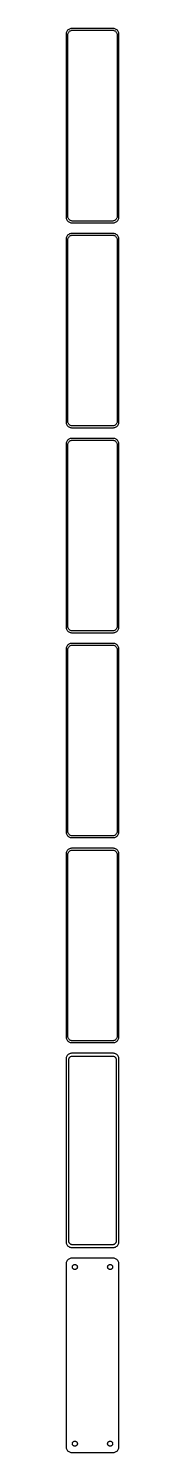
# Model space of a CAD drawing. Header units: metres. Extents: x -22 to 22, y 2528 to 5128.
# Drawn here: x -22 to 22, y 2528 to 3736 of the extents above; entities that cross this region are included whole.
import ezdxf

# ---------------------------------------------------------------- set-up
doc = ezdxf.new("R2010")
doc.units = ezdxf.units.M

msp = doc.modelspace()

# ---------------------------------------------------------------- linework, layer by layer
for p, q in [((-19.6289, 3736.02), (-20.1791, 3735.72)), ((-19.0451, 3736.26), (-19.6289, 3736.02)), ((-18.4369, 3736.41), (-19.0451, 3736.26)), ((-17.8139, 3736.49), (-18.4369, 3736.41)), ((17.8139, 3736.49), (-17.8139, 3736.49)), ((18.4369, 3736.41), (17.8139, 3736.49)), ((19.0451, 3736.26), (18.4369, 3736.41)), ((19.6289, 3736.02), (19.0451, 3736.26)), ((20.1791, 3735.72), (19.6289, 3736.02)), ((-22.4606, 3732.13), (-22.5, 3731.5)), ((-22.5, 3731.5), (-22.5, 3576.5)), ((-22.3429, 3732.74), (-22.4606, 3732.13)), ((-22.1489, 3733.34), (-22.3429, 3732.74)), ((-21.8815, 3733.91), (-22.1489, 3733.34)), ((-21.5451, 3734.44), (-21.8815, 3733.91)), ((-21.1448, 3734.92), (-21.5451, 3734.44)), ((-20.6871, 3735.35), (-21.1448, 3734.92)), ((-21, 3731), (-20.9684, 3731.5)), ((-21, 3577), (-21, 3731)), ((-20.9684, 3731.5), (-20.8743, 3731.99)), ((-20.8743, 3731.99), (-20.7191, 3732.47)), ((-20.7191, 3732.47), (-20.5052, 3732.93)), ((-20.1791, 3735.72), (-20.6871, 3735.35)), ((-20.5052, 3732.93), (-20.2361, 3733.35)), ((-20.2361, 3733.35), (-19.9159, 3733.74)), ((-19.9159, 3733.74), (-19.5497, 3734.08)), ((-19.5497, 3734.08), (-19.1433, 3734.38)), ((-19.1433, 3734.38), (-18.7031, 3734.62)), ((-18.7031, 3734.62), (-18.2361, 3734.8)), ((-18.2361, 3734.8), (-17.7495, 3734.93)), ((-17.7495, 3734.93), (-17.2512, 3734.99)), ((-17.2512, 3734.99), (17.2512, 3734.99)), ((17.2512, 3734.99), (17.7495, 3734.93)), ((17.7495, 3734.93), (18.2361, 3734.8)), ((18.2361, 3734.8), (18.7031, 3734.62)), ((18.7031, 3734.62), (19.1433, 3734.38)), ((19.1433, 3734.38), (19.5497, 3734.08)), ((19.5497, 3734.08), (19.9159, 3733.74)), ((19.9159, 3733.74), (20.2361, 3733.35)), ((20.6871, 3735.35), (20.1791, 3735.72)), ((20.2361, 3733.35), (20.5052, 3732.93)), ((20.5052, 3732.93), (20.7191, 3732.47)), ((21.1448, 3734.92), (20.6871, 3735.35)), ((20.7191, 3732.47), (20.8743, 3731.99)), ((20.8743, 3731.99), (20.9684, 3731.5)), ((20.9684, 3731.5), (21, 3731)), ((21, 3731), (21, 3577)), ((21.5451, 3734.44), (21.1448, 3734.92)), ((21.8815, 3733.91), (21.5451, 3734.44)), ((22.1489, 3733.34), (21.8815, 3733.91)), ((22.3429, 3732.74), (22.1489, 3733.34)), ((22.4606, 3732.13), (22.3429, 3732.74)), ((22.5, 3731.5), (22.4606, 3732.13)), ((22.5, 3576.5), (22.5, 3731.5)), ((-22.5, 3576.5), (-22.4606, 3575.87)), ((-22.4606, 3575.87), (-22.3429, 3575.26)), ((-22.3429, 3575.26), (-22.1489, 3574.66)), ((-22.1489, 3574.66), (-21.8815, 3574.09)), ((-21.8815, 3574.09), (-21.5451, 3573.56)), ((-21.5451, 3573.56), (-21.1448, 3573.08)), ((-21.1448, 3573.08), (-20.6871, 3572.65)), ((-20.9684, 3576.5), (-21, 3577)), ((-20.8743, 3576.01), (-20.9684, 3576.5)), ((-20.7191, 3575.53), (-20.8743, 3576.01)), ((-20.5052, 3575.07), (-20.7191, 3575.53)), ((-20.6871, 3572.65), (-20.1791, 3572.28)), ((-20.2361, 3574.65), (-20.5052, 3575.07)), ((-19.9159, 3574.26), (-20.2361, 3574.65)), ((-20.1791, 3572.28), (-19.6289, 3571.98)), ((-19.5497, 3573.92), (-19.9159, 3574.26)), ((-19.6289, 3571.98), (-19.0451, 3571.74)), ((-19.1433, 3573.62), (-19.5497, 3573.92)), ((-18.7031, 3573.38), (-19.1433, 3573.62)), ((-19.0451, 3571.74), (-18.4369, 3571.59)), ((-18.2361, 3573.2), (-18.7031, 3573.38)), ((-18.4369, 3571.59), (-17.8139, 3571.51)), ((-17.7495, 3573.07), (-18.2361, 3573.2)), ((-17.8139, 3571.51), (17.8139, 3571.51)), ((-17.2512, 3573.01), (-17.7495, 3573.07)), ((17.2512, 3573.01), (-17.2512, 3573.01)), ((17.7495, 3573.07), (17.2512, 3573.01)), ((18.2361, 3573.2), (17.7495, 3573.07)), ((17.8139, 3571.51), (18.4369, 3571.59)), ((18.7031, 3573.38), (18.2361, 3573.2)), ((18.4369, 3571.59), (19.0451, 3571.74)), ((19.1433, 3573.62), (18.7031, 3573.38)), ((19.0451, 3571.74), (19.6289, 3571.98)), ((19.5497, 3573.92), (19.1433, 3573.62)), ((19.9159, 3574.26), (19.5497, 3573.92)), ((19.6289, 3571.98), (20.1791, 3572.28)), ((20.2361, 3574.65), (19.9159, 3574.26)), ((20.1791, 3572.28), (20.6871, 3572.65)), ((20.5052, 3575.07), (20.2361, 3574.65)), ((20.7191, 3575.53), (20.5052, 3575.07)), ((20.6871, 3572.65), (21.1448, 3573.08)), ((20.8743, 3576.01), (20.7191, 3575.53)), ((20.9684, 3576.5), (20.8743, 3576.01)), ((21, 3577), (20.9684, 3576.5)), ((21.1448, 3573.08), (21.5451, 3573.56)), ((21.5451, 3573.56), (21.8815, 3574.09)), ((21.8815, 3574.09), (22.1489, 3574.66)), ((22.1489, 3574.66), (22.3429, 3575.26)), ((22.3429, 3575.26), (22.4606, 3575.87)), ((22.4606, 3575.87), (22.5, 3576.5)), ((-22.4606, 3558.13), (-22.5, 3557.5)), ((-22.5, 3557.5), (-22.5, 3402.5)), ((-22.3429, 3558.74), (-22.4606, 3558.13)), ((-22.1489, 3559.34), (-22.3429, 3558.74)), ((-21.8815, 3559.91), (-22.1489, 3559.34)), ((-21.5451, 3560.44), (-21.8815, 3559.91)), ((-21.1448, 3560.92), (-21.5451, 3560.44)), ((-20.6871, 3561.35), (-21.1448, 3560.92)), ((-21, 3557), (-20.9684, 3557.5)), ((-21, 3403), (-21, 3557)), ((-20.9684, 3557.5), (-20.8743, 3557.99)), ((-20.8743, 3557.99), (-20.7191, 3558.47)), ((-20.7191, 3558.47), (-20.5052, 3558.93)), ((-20.1791, 3561.72), (-20.6871, 3561.35)), ((-20.5052, 3558.93), (-20.2361, 3559.35)), ((-20.2361, 3559.35), (-19.9159, 3559.74)), ((-19.6289, 3562.02), (-20.1791, 3561.72)), ((-19.9159, 3559.74), (-19.5497, 3560.08)), ((-19.0451, 3562.26), (-19.6289, 3562.02)), ((-19.5497, 3560.08), (-19.1433, 3560.38)), ((-19.1433, 3560.38), (-18.7031, 3560.62)), ((-18.4369, 3562.41), (-19.0451, 3562.26)), ((-18.7031, 3560.62), (-18.2361, 3560.8)), ((-17.8139, 3562.49), (-18.4369, 3562.41)), ((-18.2361, 3560.8), (-17.7495, 3560.93)), ((17.8139, 3562.49), (-17.8139, 3562.49)), ((-17.7495, 3560.93), (-17.2512, 3560.99)), ((-17.2512, 3560.99), (17.2512, 3560.99)), ((17.2512, 3560.99), (17.7495, 3560.93)), ((17.7495, 3560.93), (18.2361, 3560.8)), ((18.4369, 3562.41), (17.8139, 3562.49)), ((18.2361, 3560.8), (18.7031, 3560.62)), ((19.0451, 3562.26), (18.4369, 3562.41)), ((18.7031, 3560.62), (19.1433, 3560.38)), ((19.6289, 3562.02), (19.0451, 3562.26)), ((19.1433, 3560.38), (19.5497, 3560.08)), ((19.5497, 3560.08), (19.9159, 3559.74)), ((20.1791, 3561.72), (19.6289, 3562.02)), ((19.9159, 3559.74), (20.2361, 3559.35)), ((20.6871, 3561.35), (20.1791, 3561.72)), ((20.2361, 3559.35), (20.5052, 3558.93)), ((20.5052, 3558.93), (20.7191, 3558.47)), ((21.1448, 3560.92), (20.6871, 3561.35)), ((20.7191, 3558.47), (20.8743, 3557.99)), ((20.8743, 3557.99), (20.9684, 3557.5)), ((20.9684, 3557.5), (21, 3557)), ((21, 3557), (21, 3403)), ((21.5451, 3560.44), (21.1448, 3560.92)), ((21.8815, 3559.91), (21.5451, 3560.44)), ((22.1489, 3559.34), (21.8815, 3559.91)), ((22.3429, 3558.74), (22.1489, 3559.34)), ((22.4606, 3558.13), (22.3429, 3558.74)), ((22.5, 3557.5), (22.4606, 3558.13)), ((22.5, 3402.5), (22.5, 3557.5)), ((-22.5, 3402.5), (-22.4606, 3401.87)), ((-22.4606, 3401.87), (-22.3429, 3401.26)), ((-22.3429, 3401.26), (-22.1489, 3400.66)), ((-22.1489, 3400.66), (-21.8815, 3400.09)), ((-21.8815, 3400.09), (-21.5451, 3399.56)), ((-21.5451, 3399.56), (-21.1448, 3399.08)), ((-21.1448, 3399.08), (-20.6871, 3398.65)), ((-20.9684, 3402.5), (-21, 3403)), ((-20.8743, 3402.01), (-20.9684, 3402.5)), ((-20.7191, 3401.53), (-20.8743, 3402.01)), ((-20.5052, 3401.07), (-20.7191, 3401.53)), ((-20.6871, 3398.65), (-20.1791, 3398.28)), ((-20.2361, 3400.65), (-20.5052, 3401.07)), ((-19.9159, 3400.26), (-20.2361, 3400.65)), ((-20.1791, 3398.28), (-19.6289, 3397.98)), ((-19.5497, 3399.92), (-19.9159, 3400.26)), ((-19.6289, 3397.98), (-19.0451, 3397.74)), ((-19.1433, 3399.62), (-19.5497, 3399.92)), ((-18.7031, 3399.38), (-19.1433, 3399.62)), ((-19.0451, 3397.74), (-18.4369, 3397.59)), ((-18.2361, 3399.2), (-18.7031, 3399.38)), ((-18.4369, 3397.59), (-17.8139, 3397.51)), ((-17.7495, 3399.07), (-18.2361, 3399.2)), ((-17.8139, 3397.51), (17.8139, 3397.51)), ((-17.2512, 3399.01), (-17.7495, 3399.07)), ((17.2512, 3399.01), (-17.2512, 3399.01)), ((17.7495, 3399.07), (17.2512, 3399.01)), ((18.2361, 3399.2), (17.7495, 3399.07)), ((17.8139, 3397.51), (18.4369, 3397.59)), ((18.7031, 3399.38), (18.2361, 3399.2)), ((18.4369, 3397.59), (19.0451, 3397.74)), ((19.1433, 3399.62), (18.7031, 3399.38)), ((19.0451, 3397.74), (19.6289, 3397.98)), ((19.5497, 3399.92), (19.1433, 3399.62)), ((19.9159, 3400.26), (19.5497, 3399.92)), ((19.6289, 3397.98), (20.1791, 3398.28)), ((20.2361, 3400.65), (19.9159, 3400.26)), ((20.1791, 3398.28), (20.6871, 3398.65)), ((20.5052, 3401.07), (20.2361, 3400.65)), ((20.7191, 3401.53), (20.5052, 3401.07)), ((20.6871, 3398.65), (21.1448, 3399.08)), ((20.8743, 3402.01), (20.7191, 3401.53)), ((20.9684, 3402.5), (20.8743, 3402.01)), ((21, 3403), (20.9684, 3402.5)), ((21.1448, 3399.08), (21.5451, 3399.56)), ((21.5451, 3399.56), (21.8815, 3400.09)), ((21.8815, 3400.09), (22.1489, 3400.66)), ((22.1489, 3400.66), (22.3429, 3401.26)), ((22.3429, 3401.26), (22.4606, 3401.87)), ((22.4606, 3401.87), (22.5, 3402.5)), ((-22.1489, 3385.34), (-22.3429, 3384.74)), ((-21.8815, 3385.91), (-22.1489, 3385.34)), ((-21.5451, 3386.44), (-21.8815, 3385.91)), ((-21.1448, 3386.92), (-21.5451, 3386.44)), ((-20.6871, 3387.35), (-21.1448, 3386.92)), ((-20.1791, 3387.72), (-20.6871, 3387.35)), ((-20.5052, 3384.93), (-20.2361, 3385.35)), ((-20.2361, 3385.35), (-19.9159, 3385.74)), ((-19.6289, 3388.02), (-20.1791, 3387.72)), ((-19.9159, 3385.74), (-19.5497, 3386.08)), ((-19.0451, 3388.26), (-19.6289, 3388.02)), ((-19.5497, 3386.08), (-19.1433, 3386.38)), ((-19.1433, 3386.38), (-18.7031, 3386.62)), ((-18.4369, 3388.41), (-19.0451, 3388.26)), ((-18.7031, 3386.62), (-18.2361, 3386.8)), ((-17.8139, 3388.49), (-18.4369, 3388.41)), ((-18.2361, 3386.8), (-17.7495, 3386.93)), ((17.8139, 3388.49), (-17.8139, 3388.49)), ((-17.7495, 3386.93), (-17.2512, 3386.99)), ((-17.2512, 3386.99), (17.2512, 3386.99)), ((17.2512, 3386.99), (17.7495, 3386.93)), ((17.7495, 3386.93), (18.2361, 3386.8)), ((18.4369, 3388.41), (17.8139, 3388.49)), ((18.2361, 3386.8), (18.7031, 3386.62)), ((19.0451, 3388.26), (18.4369, 3388.41)), ((18.7031, 3386.62), (19.1433, 3386.38)), ((19.6289, 3388.02), (19.0451, 3388.26)), ((19.1433, 3386.38), (19.5497, 3386.08)), ((19.5497, 3386.08), (19.9159, 3385.74)), ((20.1791, 3387.72), (19.6289, 3388.02)), ((19.9159, 3385.74), (20.2361, 3385.35)), ((20.6871, 3387.35), (20.1791, 3387.72)), ((20.2361, 3385.35), (20.5052, 3384.93)), ((21.1448, 3386.92), (20.6871, 3387.35)), ((21.5451, 3386.44), (21.1448, 3386.92)), ((21.8815, 3385.91), (21.5451, 3386.44)), ((22.1489, 3385.34), (21.8815, 3385.91)), ((22.3429, 3384.74), (22.1489, 3385.34)), ((-22.4606, 3384.13), (-22.5, 3383.5)), ((-22.5, 3383.5), (-22.5, 3228.5)), ((-22.3429, 3384.74), (-22.4606, 3384.13)), ((-21, 3383), (-20.9684, 3383.5)), ((-21, 3229), (-21, 3383)), ((-20.9684, 3383.5), (-20.8743, 3383.99)), ((-20.8743, 3383.99), (-20.7191, 3384.47)), ((-20.7191, 3384.47), (-20.5052, 3384.93)), ((20.5052, 3384.93), (20.7191, 3384.47)), ((20.7191, 3384.47), (20.8743, 3383.99)), ((20.8743, 3383.99), (20.9684, 3383.5)), ((20.9684, 3383.5), (21, 3383)), ((21, 3383), (21, 3229)), ((22.4606, 3384.13), (22.3429, 3384.74)), ((22.5, 3383.5), (22.4606, 3384.13)), ((22.5, 3228.5), (22.5, 3383.5)), ((-22.5, 3228.5), (-22.4606, 3227.87)), ((-20.9684, 3228.5), (-21, 3229)), ((-20.8743, 3228.01), (-20.9684, 3228.5)), ((-20.7191, 3227.53), (-20.8743, 3228.01)), ((20.8743, 3228.01), (20.7191, 3227.53)), ((20.9684, 3228.5), (20.8743, 3228.01)), ((21, 3229), (20.9684, 3228.5)), ((22.4606, 3227.87), (22.5, 3228.5)), ((-22.4606, 3227.87), (-22.3429, 3227.26)), ((-22.3429, 3227.26), (-22.1489, 3226.66)), ((-22.1489, 3226.66), (-21.8815, 3226.09)), ((-21.8815, 3226.09), (-21.5451, 3225.56)), ((-21.5451, 3225.56), (-21.1448, 3225.08)), ((-21.1448, 3225.08), (-20.6871, 3224.65)), ((-20.5052, 3227.07), (-20.7191, 3227.53)), ((-20.6871, 3224.65), (-20.1791, 3224.28)), ((-20.2361, 3226.65), (-20.5052, 3227.07)), ((-19.9159, 3226.26), (-20.2361, 3226.65)), ((-20.1791, 3224.28), (-19.6289, 3223.98)), ((-19.5497, 3225.92), (-19.9159, 3226.26)), ((-19.6289, 3223.98), (-19.0451, 3223.74)), ((-19.1433, 3225.62), (-19.5497, 3225.92)), ((-18.7031, 3225.38), (-19.1433, 3225.62)), ((-19.0451, 3223.74), (-18.4369, 3223.59)), ((-18.2361, 3225.2), (-18.7031, 3225.38)), ((-18.4369, 3223.59), (-17.8139, 3223.51)), ((-17.7495, 3225.07), (-18.2361, 3225.2)), ((-17.8139, 3223.51), (17.8139, 3223.51)), ((-17.2512, 3225.01), (-17.7495, 3225.07)), ((17.2512, 3225.01), (-17.2512, 3225.01)), ((17.7495, 3225.07), (17.2512, 3225.01)), ((18.2361, 3225.2), (17.7495, 3225.07)), ((17.8139, 3223.51), (18.4369, 3223.59)), ((18.7031, 3225.38), (18.2361, 3225.2)), ((18.4369, 3223.59), (19.0451, 3223.74)), ((19.1433, 3225.62), (18.7031, 3225.38)), ((19.0451, 3223.74), (19.6289, 3223.98)), ((19.5497, 3225.92), (19.1433, 3225.62)), ((19.9159, 3226.26), (19.5497, 3225.92)), ((19.6289, 3223.98), (20.1791, 3224.28)), ((20.2361, 3226.65), (19.9159, 3226.26)), ((20.1791, 3224.28), (20.6871, 3224.65)), ((20.5052, 3227.07), (20.2361, 3226.65)), ((20.7191, 3227.53), (20.5052, 3227.07)), ((20.6871, 3224.65), (21.1448, 3225.08)), ((21.1448, 3225.08), (21.5451, 3225.56)), ((21.5451, 3225.56), (21.8815, 3226.09)), ((21.8815, 3226.09), (22.1489, 3226.66)), ((22.1489, 3226.66), (22.3429, 3227.26)), ((22.3429, 3227.26), (22.4606, 3227.87)), ((-22.4606, 3210.13), (-22.5, 3209.5)), ((-22.5, 3209.5), (-22.5, 3054.5)), ((-22.3429, 3210.74), (-22.4606, 3210.13)), ((-22.1489, 3211.34), (-22.3429, 3210.74)), ((-21.8815, 3211.91), (-22.1489, 3211.34)), ((-21.5451, 3212.44), (-21.8815, 3211.91)), ((-21.1448, 3212.92), (-21.5451, 3212.44)), ((-20.6871, 3213.35), (-21.1448, 3212.92)), ((-21, 3209), (-20.9684, 3209.5)), ((-21, 3055), (-21, 3209)), ((-20.9684, 3209.5), (-20.8743, 3209.99)), ((-20.8743, 3209.99), (-20.7191, 3210.47)), ((-20.7191, 3210.47), (-20.5052, 3210.93)), ((-20.1791, 3213.72), (-20.6871, 3213.35)), ((-20.5052, 3210.93), (-20.2361, 3211.35)), ((-20.2361, 3211.35), (-19.9159, 3211.74)), ((-19.6289, 3214.02), (-20.1791, 3213.72)), ((-19.9159, 3211.74), (-19.5497, 3212.08)), ((-19.0451, 3214.26), (-19.6289, 3214.02)), ((-19.5497, 3212.08), (-19.1433, 3212.38)), ((-19.1433, 3212.38), (-18.7031, 3212.62)), ((-18.4369, 3214.41), (-19.0451, 3214.26)), ((-18.7031, 3212.62), (-18.2361, 3212.8)), ((-17.8139, 3214.49), (-18.4369, 3214.41)), ((-18.2361, 3212.8), (-17.7495, 3212.93)), ((17.8139, 3214.49), (-17.8139, 3214.49)), ((-17.7495, 3212.93), (-17.2512, 3212.99)), ((-17.2512, 3212.99), (17.2512, 3212.99)), ((17.2512, 3212.99), (17.7495, 3212.93)), ((17.7495, 3212.93), (18.2361, 3212.8)), ((18.4369, 3214.41), (17.8139, 3214.49)), ((18.2361, 3212.8), (18.7031, 3212.62)), ((19.0451, 3214.26), (18.4369, 3214.41)), ((18.7031, 3212.62), (19.1433, 3212.38)), ((19.6289, 3214.02), (19.0451, 3214.26)), ((19.1433, 3212.38), (19.5497, 3212.08)), ((19.5497, 3212.08), (19.9159, 3211.74)), ((20.1791, 3213.72), (19.6289, 3214.02)), ((19.9159, 3211.74), (20.2361, 3211.35)), ((20.6871, 3213.35), (20.1791, 3213.72)), ((20.2361, 3211.35), (20.5052, 3210.93)), ((20.5052, 3210.93), (20.7191, 3210.47)), ((21.1448, 3212.92), (20.6871, 3213.35)), ((20.7191, 3210.47), (20.8743, 3209.99)), ((20.8743, 3209.99), (20.9684, 3209.5)), ((20.9684, 3209.5), (21, 3209)), ((21, 3209), (21, 3055)), ((21.5451, 3212.44), (21.1448, 3212.92)), ((21.8815, 3211.91), (21.5451, 3212.44)), ((22.1489, 3211.34), (21.8815, 3211.91)), ((22.3429, 3210.74), (22.1489, 3211.34)), ((22.4606, 3210.13), (22.3429, 3210.74)), ((22.5, 3209.5), (22.4606, 3210.13)), ((22.5, 3054.5), (22.5, 3209.5)), ((-22.5, 3054.5), (-22.4606, 3053.87)), ((-22.4606, 3053.87), (-22.3429, 3053.26)), ((-22.3429, 3053.26), (-22.1489, 3052.66)), ((-22.1489, 3052.66), (-21.8815, 3052.09)), ((-21.8815, 3052.09), (-21.5451, 3051.56)), ((-21.5451, 3051.56), (-21.1448, 3051.08)), ((-21.1448, 3051.08), (-20.6871, 3050.65)), ((-20.9684, 3054.5), (-21, 3055)), ((-20.8743, 3054.01), (-20.9684, 3054.5)), ((-20.7191, 3053.53), (-20.8743, 3054.01)), ((-20.5052, 3053.07), (-20.7191, 3053.53)), ((-20.6871, 3050.65), (-20.1791, 3050.28)), ((-20.2361, 3052.65), (-20.5052, 3053.07)), ((-19.9159, 3052.26), (-20.2361, 3052.65)), ((-20.1791, 3050.28), (-19.6289, 3049.98)), ((-19.5497, 3051.92), (-19.9159, 3052.26)), ((-19.6289, 3049.98), (-19.0451, 3049.74)), ((-19.1433, 3051.62), (-19.5497, 3051.92)), ((-18.7031, 3051.38), (-19.1433, 3051.62)), ((-19.0451, 3049.74), (-18.4369, 3049.59)), ((-18.2361, 3051.2), (-18.7031, 3051.38)), ((-18.4369, 3049.59), (-17.8139, 3049.51)), ((-17.7495, 3051.07), (-18.2361, 3051.2)), ((-17.8139, 3049.51), (17.8139, 3049.51)), ((-17.2512, 3051.01), (-17.7495, 3051.07)), ((17.2512, 3051.01), (-17.2512, 3051.01)), ((17.7495, 3051.07), (17.2512, 3051.01)), ((18.2361, 3051.2), (17.7495, 3051.07)), ((17.8139, 3049.51), (18.4369, 3049.59)), ((18.7031, 3051.38), (18.2361, 3051.2)), ((18.4369, 3049.59), (19.0451, 3049.74)), ((19.1433, 3051.62), (18.7031, 3051.38)), ((19.0451, 3049.74), (19.6289, 3049.98)), ((19.5497, 3051.92), (19.1433, 3051.62)), ((19.9159, 3052.26), (19.5497, 3051.92)), ((19.6289, 3049.98), (20.1791, 3050.28)), ((20.2361, 3052.65), (19.9159, 3052.26)), ((20.1791, 3050.28), (20.6871, 3050.65)), ((20.5052, 3053.07), (20.2361, 3052.65)), ((20.7191, 3053.53), (20.5052, 3053.07)), ((20.6871, 3050.65), (21.1448, 3051.08)), ((20.8743, 3054.01), (20.7191, 3053.53)), ((20.9684, 3054.5), (20.8743, 3054.01)), ((21, 3055), (20.9684, 3054.5)), ((21.1448, 3051.08), (21.5451, 3051.56)), ((21.5451, 3051.56), (21.8815, 3052.09)), ((21.8815, 3052.09), (22.1489, 3052.66)), ((22.1489, 3052.66), (22.3429, 3053.26)), ((22.3429, 3053.26), (22.4606, 3053.87)), ((22.4606, 3053.87), (22.5, 3054.5)), ((-22.4606, 3036.13), (-22.5, 3035.5)), ((-22.5, 3035.5), (-22.5, 2880.5)), ((-22.3429, 3036.74), (-22.4606, 3036.13)), ((-22.1489, 3037.34), (-22.3429, 3036.74)), ((-21.8815, 3037.91), (-22.1489, 3037.34)), ((-21.5451, 3038.44), (-21.8815, 3037.91)), ((-21.1448, 3038.92), (-21.5451, 3038.44)), ((-20.6871, 3039.35), (-21.1448, 3038.92)), ((-21, 3035), (-20.9684, 3035.5)), ((-21, 2881), (-21, 3035)), ((-20.9684, 3035.5), (-20.8743, 3035.99)), ((-20.8743, 3035.99), (-20.7191, 3036.47)), ((-20.7191, 3036.47), (-20.5052, 3036.93)), ((-20.1791, 3039.72), (-20.6871, 3039.35)), ((-20.5052, 3036.93), (-20.2361, 3037.35)), ((-20.2361, 3037.35), (-19.9159, 3037.74)), ((-19.6289, 3040.02), (-20.1791, 3039.72)), ((-19.9159, 3037.74), (-19.5497, 3038.08)), ((-19.0451, 3040.26), (-19.6289, 3040.02)), ((-19.5497, 3038.08), (-19.1433, 3038.38)), ((-19.1433, 3038.38), (-18.7031, 3038.62)), ((-18.4369, 3040.41), (-19.0451, 3040.26)), ((-18.7031, 3038.62), (-18.2361, 3038.8)), ((-17.8139, 3040.49), (-18.4369, 3040.41)), ((-18.2361, 3038.8), (-17.7495, 3038.93)), ((17.8139, 3040.49), (-17.8139, 3040.49)), ((-17.7495, 3038.93), (-17.2512, 3038.99)), ((-17.2512, 3038.99), (17.2512, 3038.99)), ((17.2512, 3038.99), (17.7495, 3038.93)), ((17.7495, 3038.93), (18.2361, 3038.8)), ((18.4369, 3040.41), (17.8139, 3040.49)), ((18.2361, 3038.8), (18.7031, 3038.62)), ((19.0451, 3040.26), (18.4369, 3040.41)), ((18.7031, 3038.62), (19.1433, 3038.38)), ((19.6289, 3040.02), (19.0451, 3040.26)), ((19.1433, 3038.38), (19.5497, 3038.08)), ((19.5497, 3038.08), (19.9159, 3037.74)), ((20.1791, 3039.72), (19.6289, 3040.02)), ((19.9159, 3037.74), (20.2361, 3037.35)), ((20.6871, 3039.35), (20.1791, 3039.72)), ((20.2361, 3037.35), (20.5052, 3036.93)), ((20.5052, 3036.93), (20.7191, 3036.47)), ((21.1448, 3038.92), (20.6871, 3039.35)), ((20.7191, 3036.47), (20.8743, 3035.99)), ((20.8743, 3035.99), (20.9684, 3035.5)), ((20.9684, 3035.5), (21, 3035)), ((21, 3035), (21, 2881)), ((21.5451, 3038.44), (21.1448, 3038.92)), ((21.8815, 3037.91), (21.5451, 3038.44)), ((22.1489, 3037.34), (21.8815, 3037.91)), ((22.3429, 3036.74), (22.1489, 3037.34)), ((22.4606, 3036.13), (22.3429, 3036.74)), ((22.5, 3035.5), (22.4606, 3036.13)), ((22.5, 2880.5), (22.5, 3035.5)), ((-22.5, 2880.5), (-22.4606, 2879.87)), ((-22.4606, 2879.87), (-22.3429, 2879.26)), ((-22.3429, 2879.26), (-22.1489, 2878.66)), ((-22.1489, 2878.66), (-21.8815, 2878.09)), ((-21.8815, 2878.09), (-21.5451, 2877.56)), ((-21.5451, 2877.56), (-21.1448, 2877.08)), ((-20.9684, 2880.5), (-21, 2881)), ((-20.8743, 2880.01), (-20.9684, 2880.5)), ((-20.7191, 2879.53), (-20.8743, 2880.01)), ((-20.5052, 2879.07), (-20.7191, 2879.53)), ((-20.2361, 2878.65), (-20.5052, 2879.07)), ((-19.9159, 2878.26), (-20.2361, 2878.65)), ((-19.5497, 2877.92), (-19.9159, 2878.26)), ((-19.1433, 2877.62), (-19.5497, 2877.92)), ((-18.7031, 2877.38), (-19.1433, 2877.62)), ((-18.2361, 2877.2), (-18.7031, 2877.38)), ((18.7031, 2877.38), (18.2361, 2877.2)), ((19.1433, 2877.62), (18.7031, 2877.38)), ((19.5497, 2877.92), (19.1433, 2877.62)), ((19.9159, 2878.26), (19.5497, 2877.92)), ((20.2361, 2878.65), (19.9159, 2878.26)), ((20.5052, 2879.07), (20.2361, 2878.65)), ((20.7191, 2879.53), (20.5052, 2879.07)), ((20.8743, 2880.01), (20.7191, 2879.53)), ((20.9684, 2880.5), (20.8743, 2880.01)), ((21, 2881), (20.9684, 2880.5)), ((21.1448, 2877.08), (21.5451, 2877.56)), ((21.5451, 2877.56), (21.8815, 2878.09)), ((21.8815, 2878.09), (22.1489, 2878.66)), ((22.1489, 2878.66), (22.3429, 2879.26)), ((22.3429, 2879.26), (22.4606, 2879.87)), ((22.4606, 2879.87), (22.5, 2880.5)), ((-21.1448, 2877.08), (-20.6871, 2876.65)), ((-20.6871, 2865.35), (-21.1448, 2864.92)), ((-20.6871, 2876.65), (-20.1791, 2876.28)), ((-20.1791, 2865.72), (-20.6871, 2865.35)), ((-20.1791, 2876.28), (-19.6289, 2875.98)), ((-19.6289, 2866.02), (-20.1791, 2865.72)), ((-19.6289, 2875.98), (-19.0451, 2875.74)), ((-19.0451, 2866.26), (-19.6289, 2866.02)), ((-19.0451, 2875.74), (-18.4369, 2875.59)), ((-18.4369, 2866.41), (-19.0451, 2866.26)), ((-18.4369, 2875.59), (-17.8139, 2875.51)), ((-17.8139, 2866.49), (-18.4369, 2866.41)), ((-17.7495, 2877.07), (-18.2361, 2877.2)), ((-17.8139, 2875.51), (17.8139, 2875.51)), ((17.8139, 2866.49), (-17.8139, 2866.49)), ((-17.2512, 2877.01), (-17.7495, 2877.07)), ((17.2512, 2877.01), (-17.2512, 2877.01)), ((17.7495, 2877.07), (17.2512, 2877.01)), ((18.2361, 2877.2), (17.7495, 2877.07)), ((17.8139, 2875.51), (18.4369, 2875.59)), ((18.4369, 2866.41), (17.8139, 2866.49)), ((18.4369, 2875.59), (19.0451, 2875.74)), ((19.0451, 2866.26), (18.4369, 2866.41)), ((19.0451, 2875.74), (19.6289, 2875.98)), ((19.6289, 2866.02), (19.0451, 2866.26)), ((19.6289, 2875.98), (20.1791, 2876.28)), ((20.1791, 2865.72), (19.6289, 2866.02)), ((20.1791, 2876.28), (20.6871, 2876.65)), ((20.6871, 2865.35), (20.1791, 2865.72)), ((20.6871, 2876.65), (21.1448, 2877.08)), ((21.1448, 2864.92), (20.6871, 2865.35)), ((-22.4606, 2862.13), (-22.5, 2861.5)), ((-22.5, 2861.5), (-22.5, 2706.5)), ((-22.3429, 2862.74), (-22.4606, 2862.13)), ((-22.1489, 2863.34), (-22.3429, 2862.74)), ((-21.8815, 2863.91), (-22.1489, 2863.34)), ((-21.5451, 2864.44), (-21.8815, 2863.91)), ((-21.1448, 2864.92), (-21.5451, 2864.44)), ((-20.1129, 2861), (-20.0884, 2861.39)), ((-20.1129, 2707), (-20.1129, 2861)), ((-20.0884, 2861.39), (-20.0151, 2861.77)), ((-20.0151, 2861.77), (-19.8943, 2862.15)), ((-19.8943, 2862.15), (-19.7279, 2862.5)), ((-19.7279, 2862.5), (-19.5184, 2862.83)), ((-19.5184, 2862.83), (-19.2692, 2863.13)), ((-19.2692, 2863.13), (-18.9842, 2863.4)), ((-18.9842, 2863.4), (-18.668, 2863.63)), ((-18.668, 2863.63), (-18.3254, 2863.82)), ((-18.3254, 2863.82), (-17.9619, 2863.96)), ((-17.9619, 2863.96), (-17.5833, 2864.06)), ((-17.5833, 2864.06), (-17.1954, 2864.11)), ((-17.1954, 2864.11), (17.1954, 2864.11)), ((17.1954, 2864.11), (17.5833, 2864.06)), ((17.5833, 2864.06), (17.9619, 2863.96)), ((17.9619, 2863.96), (18.3254, 2863.82)), ((18.3254, 2863.82), (18.668, 2863.63)), ((18.668, 2863.63), (18.9842, 2863.4)), ((18.9842, 2863.4), (19.2692, 2863.13)), ((19.2692, 2863.13), (19.5184, 2862.83)), ((19.5184, 2862.83), (19.7279, 2862.5)), ((19.7279, 2862.5), (19.8943, 2862.15)), ((19.8943, 2862.15), (20.0151, 2861.77)), ((20.0151, 2861.77), (20.0884, 2861.39)), ((20.0884, 2861.39), (20.1129, 2861)), ((20.1129, 2861), (20.1129, 2707)), ((21.5451, 2864.44), (21.1448, 2864.92)), ((21.8815, 2863.91), (21.5451, 2864.44)), ((22.1489, 2863.34), (21.8815, 2863.91)), ((22.3429, 2862.74), (22.1489, 2863.34)), ((22.4606, 2862.13), (22.3429, 2862.74)), ((22.5, 2861.5), (22.4606, 2862.13)), ((22.5, 2706.5), (22.5, 2861.5)), ((-22.5, 2706.5), (-22.4606, 2705.87)), ((-22.4606, 2705.87), (-22.3429, 2705.26)), ((-22.3429, 2705.26), (-22.1489, 2704.66)), ((-22.1489, 2704.66), (-21.8815, 2704.09)), ((-21.8815, 2704.09), (-21.5451, 2703.56)), ((-21.5451, 2703.56), (-21.1448, 2703.08)), ((-21.1448, 2703.08), (-20.6871, 2702.65)), ((-20.6871, 2702.65), (-20.1791, 2702.28)), ((-20.1791, 2702.28), (-19.6289, 2701.98)), ((-20.0884, 2706.61), (-20.1129, 2707)), ((-20.0151, 2706.23), (-20.0884, 2706.61)), ((-19.8943, 2705.85), (-20.0151, 2706.23)), ((-19.7279, 2705.5), (-19.8943, 2705.85)), ((-19.5184, 2705.17), (-19.7279, 2705.5)), ((-19.6289, 2701.98), (-19.0451, 2701.74)), ((-19.2692, 2704.87), (-19.5184, 2705.17)), ((-18.9842, 2704.6), (-19.2692, 2704.87)), ((-19.0451, 2701.74), (-18.4369, 2701.59)), ((-18.668, 2704.37), (-18.9842, 2704.6)), ((-18.3254, 2704.18), (-18.668, 2704.37)), ((-18.4369, 2701.59), (-17.8139, 2701.51)), ((-17.9619, 2704.04), (-18.3254, 2704.18)), ((-17.5833, 2703.94), (-17.9619, 2704.04)), ((-17.8139, 2701.51), (17.8139, 2701.51)), ((-17.1954, 2703.89), (-17.5833, 2703.94)), ((17.1954, 2703.89), (-17.1954, 2703.89)), ((17.5833, 2703.94), (17.1954, 2703.89)), ((17.9619, 2704.04), (17.5833, 2703.94)), ((17.8139, 2701.51), (18.4369, 2701.59)), ((18.3254, 2704.18), (17.9619, 2704.04)), ((18.668, 2704.37), (18.3254, 2704.18)), ((18.4369, 2701.59), (19.0451, 2701.74)), ((18.9842, 2704.6), (18.668, 2704.37)), ((19.2692, 2704.87), (18.9842, 2704.6)), ((19.0451, 2701.74), (19.6289, 2701.98)), ((19.5184, 2705.17), (19.2692, 2704.87)), ((19.7279, 2705.5), (19.5184, 2705.17)), ((19.6289, 2701.98), (20.1791, 2702.28)), ((19.8943, 2705.85), (19.7279, 2705.5)), ((20.0151, 2706.23), (19.8943, 2705.85)), ((20.0884, 2706.61), (20.0151, 2706.23)), ((20.1129, 2707), (20.0884, 2706.61)), ((20.1791, 2702.28), (20.6871, 2702.65)), ((20.6871, 2702.65), (21.1448, 2703.08)), ((21.1448, 2703.08), (21.5451, 2703.56)), ((21.5451, 2703.56), (21.8815, 2704.09)), ((21.8815, 2704.09), (22.1489, 2704.66)), ((22.1489, 2704.66), (22.3429, 2705.26)), ((22.3429, 2705.26), (22.4606, 2705.87)), ((22.4606, 2705.87), (22.5, 2706.5)), ((-22.4606, 2688.13), (-22.5, 2687.5)), ((-22.5, 2687.5), (-22.5, 2532.5)), ((-22.3429, 2688.74), (-22.4606, 2688.13)), ((-22.1489, 2689.34), (-22.3429, 2688.74)), ((-21.8815, 2689.91), (-22.1489, 2689.34)), ((-21.5451, 2690.44), (-21.8815, 2689.91)), ((-21.1448, 2690.92), (-21.5451, 2690.44)), ((-20.6871, 2691.35), (-21.1448, 2690.92)), ((-20.1791, 2691.72), (-20.6871, 2691.35)), ((-19.6289, 2692.02), (-20.1791, 2691.72)), ((-19.0451, 2692.26), (-19.6289, 2692.02)), ((-18.4369, 2692.41), (-19.0451, 2692.26)), ((-17.8139, 2692.49), (-18.4369, 2692.41)), ((17.8139, 2692.49), (-17.8139, 2692.49)), ((-17.1353, 2685), (-17.1185, 2685.27)), ((-17.1185, 2684.73), (-17.1353, 2685)), ((-17.1185, 2685.27), (-17.0682, 2685.53)), ((-17.0682, 2684.47), (-17.1185, 2684.73)), ((-17.0682, 2685.53), (-16.9853, 2685.79)), ((-16.9853, 2684.21), (-17.0682, 2684.47)), ((-16.9853, 2685.79), (-16.8712, 2686.03)), ((-16.8712, 2683.97), (-16.9853, 2684.21)), ((-16.8712, 2686.03), (-16.7275, 2686.26)), ((-16.7275, 2683.74), (-16.8712, 2683.97)), ((-16.7275, 2686.26), (-16.5565, 2686.46)), ((-16.5565, 2686.46), (-16.3611, 2686.65)), ((-16.3611, 2686.65), (-16.1441, 2686.8)), ((-16.1441, 2686.8), (-15.9091, 2686.93)), ((-15.9091, 2686.93), (-15.6598, 2687.03)), ((-15.6598, 2687.03), (-15.4001, 2687.1)), ((-15.4001, 2687.1), (-15.1341, 2687.13)), ((-15.1341, 2687.13), (-14.8659, 2687.13)), ((-14.8659, 2687.13), (-14.5999, 2687.1)), ((-14.5999, 2687.1), (-14.3401, 2687.03)), ((-14.3401, 2687.03), (-14.0908, 2686.93)), ((-14.0908, 2686.93), (-13.8559, 2686.8)), ((-13.8559, 2686.8), (-13.6389, 2686.65)), ((-13.6389, 2686.65), (-13.4434, 2686.46)), ((-13.4434, 2686.46), (-13.2725, 2686.26)), ((-13.2725, 2686.26), (-13.1288, 2686.03)), ((-13.1288, 2683.97), (-13.2725, 2683.74)), ((-13.1288, 2686.03), (-13.0146, 2685.79)), ((-13.0146, 2684.21), (-13.1288, 2683.97)), ((-13.0146, 2685.79), (-12.9318, 2685.53)), ((-12.9318, 2684.47), (-13.0146, 2684.21)), ((-12.9318, 2685.53), (-12.8815, 2685.27)), ((-12.8815, 2684.73), (-12.9318, 2684.47)), ((-12.8815, 2685.27), (-12.8647, 2685)), ((-12.8647, 2685), (-12.8815, 2684.73)), ((12.8647, 2685), (12.8815, 2685.27)), ((12.8815, 2684.73), (12.8647, 2685)), ((12.8815, 2685.27), (12.9318, 2685.53)), ((12.9318, 2684.47), (12.8815, 2684.73)), ((12.9318, 2685.53), (13.0146, 2685.79)), ((13.0146, 2684.21), (12.9318, 2684.47)), ((13.0146, 2685.79), (13.1288, 2686.03)), ((13.1288, 2683.97), (13.0146, 2684.21)), ((13.1288, 2686.03), (13.2725, 2686.26)), ((13.2725, 2683.74), (13.1288, 2683.97)), ((13.2725, 2686.26), (13.4434, 2686.46)), ((13.4434, 2686.46), (13.6389, 2686.65)), ((13.6389, 2686.65), (13.8559, 2686.8)), ((13.8559, 2686.8), (14.0908, 2686.93)), ((14.0908, 2686.93), (14.3401, 2687.03)), ((14.3401, 2687.03), (14.5999, 2687.1)), ((14.5999, 2687.1), (14.8659, 2687.13)), ((14.8659, 2687.13), (15.1341, 2687.13)), ((15.1341, 2687.13), (15.4001, 2687.1)), ((15.4001, 2687.1), (15.6598, 2687.03)), ((15.6598, 2687.03), (15.9091, 2686.93)), ((15.9091, 2686.93), (16.1441, 2686.8)), ((16.1441, 2686.8), (16.3611, 2686.65)), ((16.3611, 2686.65), (16.5565, 2686.46)), ((16.5565, 2686.46), (16.7275, 2686.26)), ((16.7275, 2686.26), (16.8712, 2686.03)), ((16.8712, 2683.97), (16.7275, 2683.74)), ((16.8712, 2686.03), (16.9853, 2685.79)), ((16.9853, 2684.21), (16.8712, 2683.97)), ((16.9853, 2685.79), (17.0682, 2685.53)), ((17.0682, 2684.47), (16.9853, 2684.21)), ((17.0682, 2685.53), (17.1185, 2685.27)), ((17.1185, 2684.73), (17.0682, 2684.47)), ((17.1185, 2685.27), (17.1353, 2685)), ((17.1353, 2685), (17.1185, 2684.73)), ((18.4369, 2692.41), (17.8139, 2692.49)), ((19.0451, 2692.26), (18.4369, 2692.41)), ((19.6289, 2692.02), (19.0451, 2692.26)), ((20.1791, 2691.72), (19.6289, 2692.02)), ((20.6871, 2691.35), (20.1791, 2691.72)), ((21.1448, 2690.92), (20.6871, 2691.35)), ((21.5451, 2690.44), (21.1448, 2690.92)), ((21.8815, 2689.91), (21.5451, 2690.44)), ((22.1489, 2689.34), (21.8815, 2689.91)), ((22.3429, 2688.74), (22.1489, 2689.34)), ((22.4606, 2688.13), (22.3429, 2688.74)), ((22.5, 2687.5), (22.4606, 2688.13)), ((22.5, 2532.5), (22.5, 2687.5)), ((-16.5565, 2683.54), (-16.7275, 2683.74)), ((-16.3611, 2683.35), (-16.5565, 2683.54)), ((-16.1441, 2683.2), (-16.3611, 2683.35)), ((-15.9091, 2683.07), (-16.1441, 2683.2)), ((-15.6598, 2682.97), (-15.9091, 2683.07)), ((-15.4001, 2682.9), (-15.6598, 2682.97)), ((-15.1341, 2682.87), (-15.4001, 2682.9)), ((-14.8659, 2682.87), (-15.1341, 2682.87)), ((-14.5999, 2682.9), (-14.8659, 2682.87)), ((-14.3401, 2682.97), (-14.5999, 2682.9)), ((-14.0908, 2683.07), (-14.3401, 2682.97)), ((-13.8559, 2683.2), (-14.0908, 2683.07)), ((-13.6389, 2683.35), (-13.8559, 2683.2)), ((-13.4434, 2683.54), (-13.6389, 2683.35)), ((-13.2725, 2683.74), (-13.4434, 2683.54)), ((13.4434, 2683.54), (13.2725, 2683.74)), ((13.6389, 2683.35), (13.4434, 2683.54)), ((13.8559, 2683.2), (13.6389, 2683.35)), ((14.0908, 2683.07), (13.8559, 2683.2)), ((14.3401, 2682.97), (14.0908, 2683.07)), ((14.5999, 2682.9), (14.3401, 2682.97)), ((14.8659, 2682.87), (14.5999, 2682.9)), ((15.1341, 2682.87), (14.8659, 2682.87)), ((15.4001, 2682.9), (15.1341, 2682.87)), ((15.6598, 2682.97), (15.4001, 2682.9)), ((15.9091, 2683.07), (15.6598, 2682.97)), ((16.1441, 2683.2), (15.9091, 2683.07)), ((16.3611, 2683.35), (16.1441, 2683.2)), ((16.5565, 2683.54), (16.3611, 2683.35)), ((16.7275, 2683.74), (16.5565, 2683.54)), ((-22.5, 2532.5), (-22.4606, 2531.87)), ((-22.4606, 2531.87), (-22.3429, 2531.26)), ((-22.3429, 2531.26), (-22.1489, 2530.66)), ((-22.1489, 2530.66), (-21.8815, 2530.09)), ((-21.8815, 2530.09), (-21.5451, 2529.56)), ((-21.5451, 2529.56), (-21.1448, 2529.08)), ((-21.1448, 2529.08), (-20.6871, 2528.65)), ((-20.6871, 2528.65), (-20.1791, 2528.28)), ((-20.1791, 2528.28), (-19.6289, 2527.98)), ((-19.6289, 2527.98), (-19.0451, 2527.74)), ((-19.0451, 2527.74), (-18.4369, 2527.59)), ((-18.4369, 2527.59), (-17.8139, 2527.51)), ((-17.8139, 2527.51), (17.8139, 2527.51)), ((-17.1353, 2535), (-17.1185, 2535.27)), ((-17.1185, 2534.73), (-17.1353, 2535)), ((-17.1185, 2535.27), (-17.0682, 2535.53)), ((-17.0682, 2534.47), (-17.1185, 2534.73)), ((-17.0682, 2535.53), (-16.9853, 2535.79)), ((-16.9853, 2534.21), (-17.0682, 2534.47)), ((-16.9853, 2535.79), (-16.8712, 2536.03)), ((-16.8712, 2533.97), (-16.9853, 2534.21)), ((-16.8712, 2536.03), (-16.7275, 2536.26)), ((-16.7275, 2533.74), (-16.8712, 2533.97)), ((-16.7275, 2536.26), (-16.5565, 2536.46)), ((-16.5565, 2533.54), (-16.7275, 2533.74)), ((-16.5565, 2536.46), (-16.3611, 2536.65)), ((-16.3611, 2533.35), (-16.5565, 2533.54)), ((-16.3611, 2536.65), (-16.1441, 2536.8)), ((-16.1441, 2533.2), (-16.3611, 2533.35)), ((-16.1441, 2536.8), (-15.9091, 2536.93)), ((-15.9091, 2533.07), (-16.1441, 2533.2)), ((-15.9091, 2536.93), (-15.6598, 2537.03)), ((-15.6598, 2532.97), (-15.9091, 2533.07)), ((-15.6598, 2537.03), (-15.4001, 2537.1)), ((-15.4001, 2532.9), (-15.6598, 2532.97)), ((-15.4001, 2537.1), (-15.1341, 2537.13)), ((-15.1341, 2532.87), (-15.4001, 2532.9)), ((-15.1341, 2537.13), (-14.8659, 2537.13)), ((-14.8659, 2532.87), (-15.1341, 2532.87)), ((-14.8659, 2537.13), (-14.5999, 2537.1)), ((-14.5999, 2532.9), (-14.8659, 2532.87)), ((-14.5999, 2537.1), (-14.3401, 2537.03)), ((-14.3401, 2532.97), (-14.5999, 2532.9)), ((-14.3401, 2537.03), (-14.0908, 2536.93)), ((-14.0908, 2533.07), (-14.3401, 2532.97)), ((-14.0908, 2536.93), (-13.8559, 2536.8)), ((-13.8559, 2533.2), (-14.0908, 2533.07)), ((-13.8559, 2536.8), (-13.6389, 2536.65)), ((-13.6389, 2533.35), (-13.8559, 2533.2)), ((-13.6389, 2536.65), (-13.4434, 2536.46)), ((-13.4434, 2533.54), (-13.6389, 2533.35)), ((-13.4434, 2536.46), (-13.2725, 2536.26)), ((-13.2725, 2533.74), (-13.4434, 2533.54)), ((-13.2725, 2536.26), (-13.1288, 2536.03)), ((-13.1288, 2533.97), (-13.2725, 2533.74)), ((-13.1288, 2536.03), (-13.0146, 2535.79)), ((-13.0146, 2534.21), (-13.1288, 2533.97)), ((-13.0146, 2535.79), (-12.9318, 2535.53)), ((-12.9318, 2534.47), (-13.0146, 2534.21)), ((-12.9318, 2535.53), (-12.8815, 2535.27)), ((-12.8815, 2534.73), (-12.9318, 2534.47)), ((-12.8815, 2535.27), (-12.8647, 2535)), ((-12.8647, 2535), (-12.8815, 2534.73)), ((12.8647, 2535), (12.8815, 2535.27)), ((12.8815, 2534.73), (12.8647, 2535)), ((12.8815, 2535.27), (12.9318, 2535.53)), ((12.9318, 2534.47), (12.8815, 2534.73)), ((12.9318, 2535.53), (13.0146, 2535.79)), ((13.0146, 2534.21), (12.9318, 2534.47)), ((13.0146, 2535.79), (13.1288, 2536.03)), ((13.1288, 2533.97), (13.0146, 2534.21)), ((13.1288, 2536.03), (13.2725, 2536.26)), ((13.2725, 2533.74), (13.1288, 2533.97)), ((13.2725, 2536.26), (13.4434, 2536.46)), ((13.4434, 2533.54), (13.2725, 2533.74)), ((13.4434, 2536.46), (13.6389, 2536.65)), ((13.6389, 2533.35), (13.4434, 2533.54)), ((13.6389, 2536.65), (13.8559, 2536.8)), ((13.8559, 2533.2), (13.6389, 2533.35)), ((13.8559, 2536.8), (14.0908, 2536.93)), ((14.0908, 2533.07), (13.8559, 2533.2)), ((14.0908, 2536.93), (14.3401, 2537.03)), ((14.3401, 2532.97), (14.0908, 2533.07)), ((14.3401, 2537.03), (14.5999, 2537.1)), ((14.5999, 2532.9), (14.3401, 2532.97)), ((14.5999, 2537.1), (14.8659, 2537.13)), ((14.8659, 2532.87), (14.5999, 2532.9)), ((14.8659, 2537.13), (15.1341, 2537.13)), ((15.1341, 2532.87), (14.8659, 2532.87)), ((15.1341, 2537.13), (15.4001, 2537.1)), ((15.4001, 2532.9), (15.1341, 2532.87)), ((15.4001, 2537.1), (15.6598, 2537.03)), ((15.6598, 2532.97), (15.4001, 2532.9)), ((15.6598, 2537.03), (15.9091, 2536.93)), ((15.9091, 2533.07), (15.6598, 2532.97)), ((15.9091, 2536.93), (16.1441, 2536.8)), ((16.1441, 2533.2), (15.9091, 2533.07)), ((16.1441, 2536.8), (16.3611, 2536.65)), ((16.3611, 2533.35), (16.1441, 2533.2)), ((16.3611, 2536.65), (16.5565, 2536.46)), ((16.5565, 2533.54), (16.3611, 2533.35)), ((16.5565, 2536.46), (16.7275, 2536.26)), ((16.7275, 2533.74), (16.5565, 2533.54)), ((16.7275, 2536.26), (16.8712, 2536.03)), ((16.8712, 2533.97), (16.7275, 2533.74)), ((16.8712, 2536.03), (16.9853, 2535.79)), ((16.9853, 2534.21), (16.8712, 2533.97)), ((16.9853, 2535.79), (17.0682, 2535.53)), ((17.0682, 2534.47), (16.9853, 2534.21)), ((17.0682, 2535.53), (17.1185, 2535.27)), ((17.1185, 2534.73), (17.0682, 2534.47)), ((17.1185, 2535.27), (17.1353, 2535)), ((17.1353, 2535), (17.1185, 2534.73)), ((17.8139, 2527.51), (18.4369, 2527.59)), ((18.4369, 2527.59), (19.0451, 2527.74)), ((19.0451, 2527.74), (19.6289, 2527.98)), ((19.6289, 2527.98), (20.1791, 2528.28)), ((20.1791, 2528.28), (20.6871, 2528.65)), ((20.6871, 2528.65), (21.1448, 2529.08)), ((21.1448, 2529.08), (21.5451, 2529.56)), ((21.5451, 2529.56), (21.8815, 2530.09)), ((21.8815, 2530.09), (22.1489, 2530.66)), ((22.1489, 2530.66), (22.3429, 2531.26)), ((22.3429, 2531.26), (22.4606, 2531.87)), ((22.4606, 2531.87), (22.5, 2532.5))]:
    msp.add_line(p, q)

doc.saveas('drawing.dxf')
